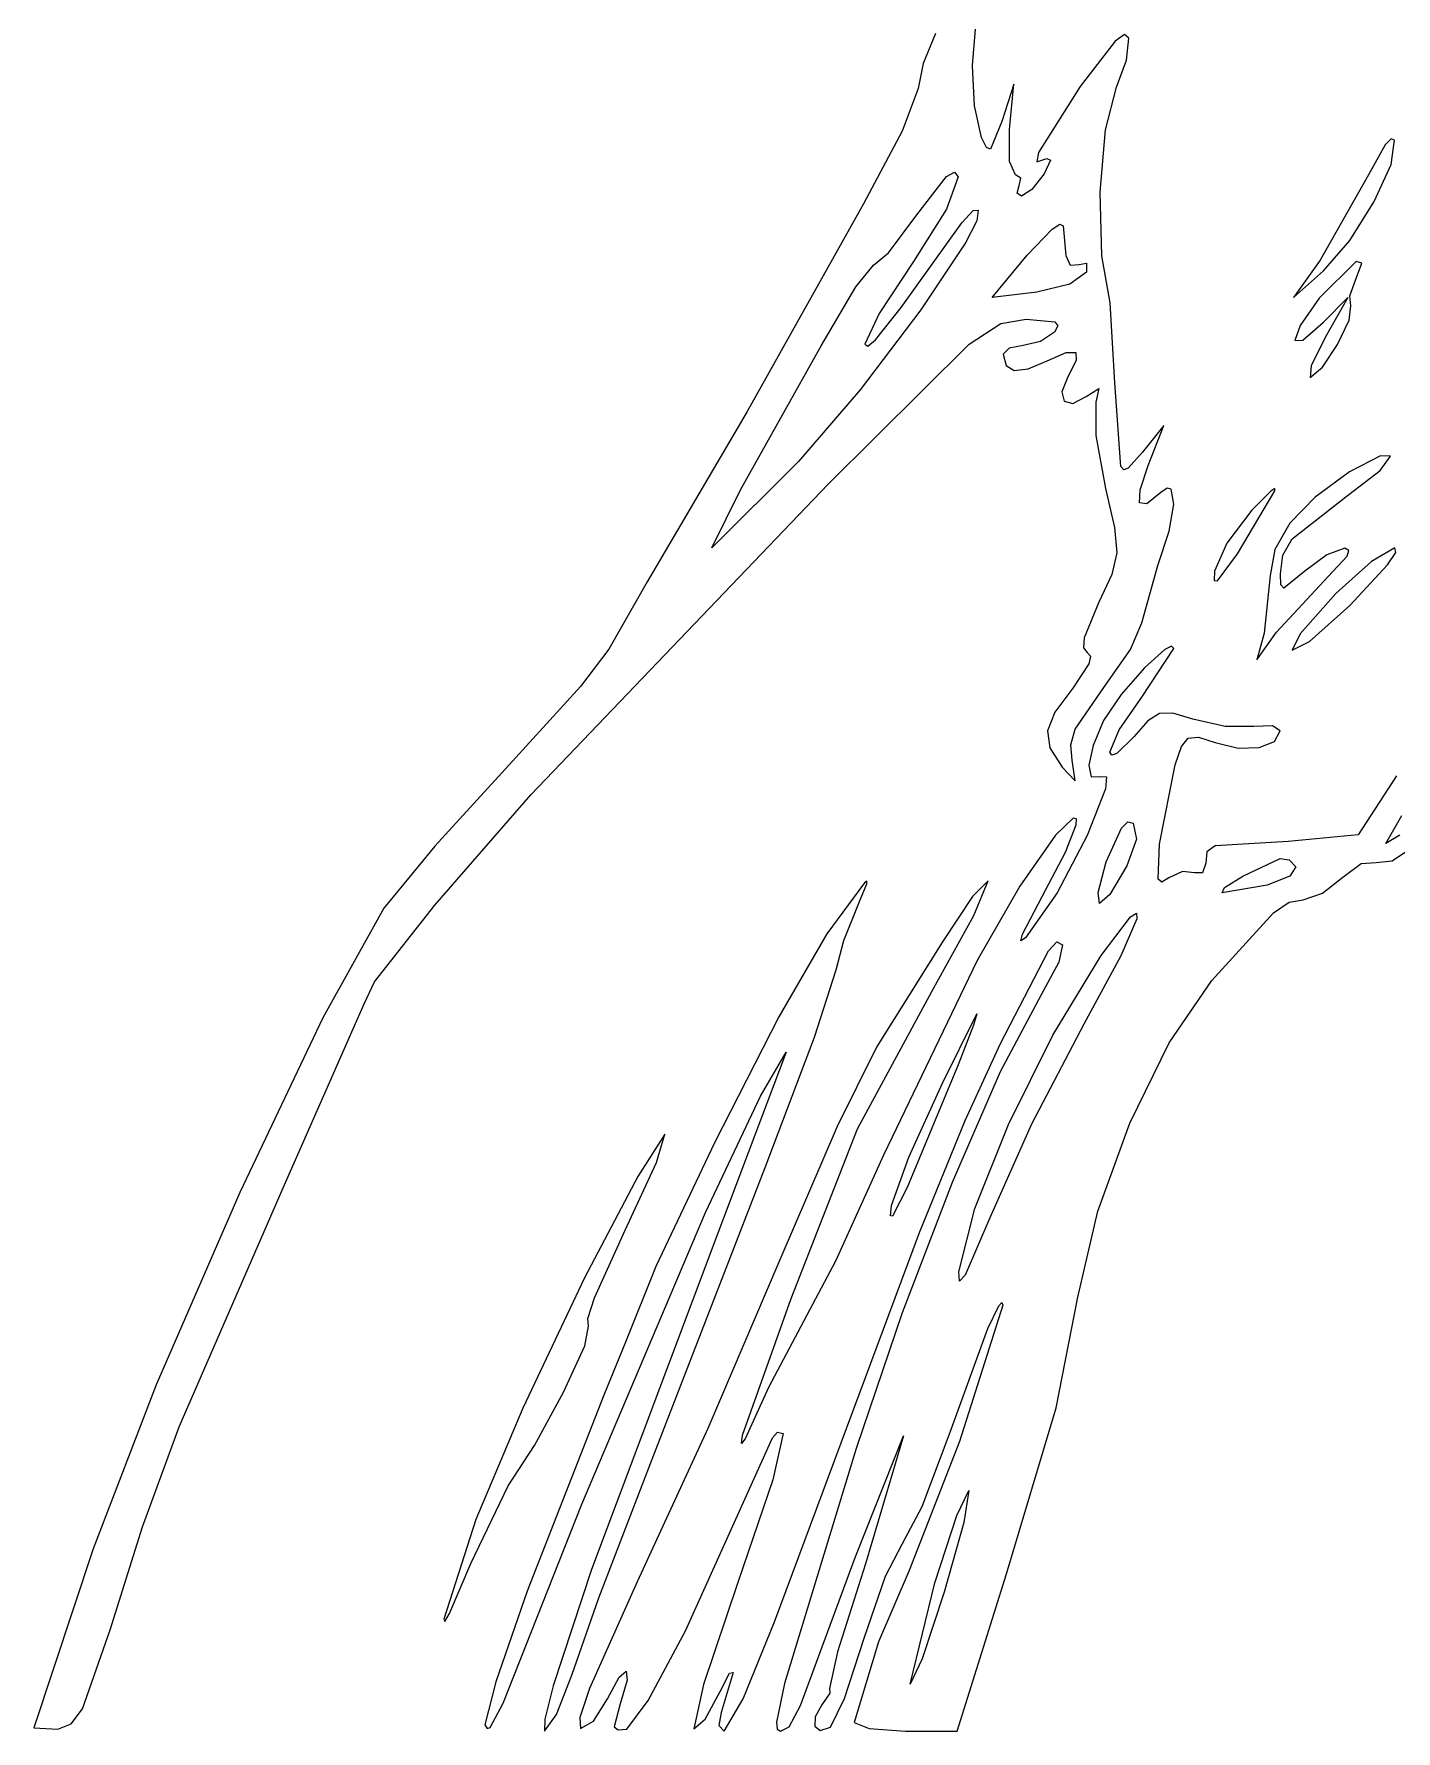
# Model space of a CAD drawing. Extents: x 11 to 198, y 0 to 191.
# Drawn here: x 10.6 to 55.7, y 0.4 to 56.5 of the extents above; entities that cross this region are included whole.
import ezdxf

# ---------------------------------------------------------------- set-up
doc = ezdxf.new("R2010")
doc.units = 0

msp = doc.modelspace()

# ---------------------------------------------------------------- linework, layer by layer
at = {"layer": 'Layer 1'}
for p, q in [((40.442117, 56.539608), (40.033821, 55.541996)), ((41.663258, 55.473998), (41.761132, 56.686127)), ((46.386382, 56.287725), (45.234606, 54.788065)), ((46.69982, 56.507825), (46.386382, 56.287725)), ((46.843627, 56.3798), (46.69982, 56.507825)), ((46.771792, 55.660044), (46.843627, 56.3798)), ((46.432993, 54.763018), (46.771792, 55.660044)), ((40.033821, 55.541996), (39.863914, 54.713982)), ((41.728897, 54.147768), (41.663258, 55.473998)), ((39.863914, 54.713982), (39.333777, 53.303267)), ((43.03433, 54.856857), (42.641335, 53.622134)), ((42.893924, 53.357551), (43.03433, 54.856857)), ((45.234606, 54.788065), (43.856259, 52.604061)), ((46.066209, 53.35033), (46.432993, 54.763018)), ((41.962943, 53.092967), (41.728897, 54.147768)), ((42.641335, 53.622134), (42.266553, 52.715539)), ((39.333777, 53.303267), (38.059102, 50.904332)), ((42.126439, 52.759774), (41.962943, 53.092967)), ((42.894498, 52.298599), (42.893924, 53.357551)), ((45.897697, 51.290536), (46.066209, 53.35033)), ((55.331289, 52.851579), (54.777251, 51.858244)), ((55.533299, 53.054228), (55.331289, 52.851579)), ((55.529627, 52.199309), (55.647202, 53.010417)), ((55.647202, 53.010417), (55.533299, 53.054228)), ((42.266553, 52.715539), (42.126439, 52.759774)), ((43.093244, 51.858244), (42.894498, 52.298599)), ((43.856259, 52.604061), (43.798563, 52.286908)), ((43.798563, 52.286908), (44.123356, 52.403639)), ((44.254545, 52.35081), (44.038336, 51.895286)), ((44.123356, 52.403639), (44.254545, 52.35081)), ((39.821933, 50.536738), (40.804773, 51.801006)), ((40.804773, 51.801006), (41.069511, 51.951499)), ((41.197062, 51.793686), (40.809668, 50.725033)), ((41.069511, 51.951499), (41.197062, 51.793686)), ((43.269368, 51.754615), (43.093244, 51.858244)), ((43.215305, 51.505466), (43.269368, 51.754615)), ((44.038336, 51.895286), (43.626115, 51.370793)), ((54.777251, 51.858244), (53.17705, 49.03602)), ((54.97172, 50.977401), (55.529627, 52.199309)), ((43.146072, 51.256317), (43.215305, 51.505466)), ((43.285861, 51.152688), (43.146072, 51.256317)), ((43.626115, 51.370793), (43.285861, 51.152688)), ((45.944886, 49.182456), (45.897697, 51.290536)), ((38.059102, 50.904332), (34.202885, 44.031511)), ((40.809668, 50.725033), (39.708692, 48.989101)), ((41.309113, 50.275373), (41.684144, 50.68093)), ((41.684144, 50.68093), (41.854287, 50.690902)), ((41.854287, 50.690902), (41.805098, 50.3395)), ((54.161797, 49.690208), (54.97172, 50.977401)), ((38.883235, 49.282435), (39.821933, 50.536738)), ((39.308994, 47.474625), (41.309113, 50.275373)), ((41.805098, 50.3395), (41.43054, 49.613639)), ((43.473891, 49.200767), (44.300803, 50.062251)), ((44.300803, 50.062251), (44.562421, 50.226293)), ((44.562421, 50.226293), (44.670514, 50.170201)), ((44.670514, 50.170201), (44.758709, 49.191595)), ((41.43054, 49.613639), (39.959473, 47.394103)), ((53.288175, 48.683242), (54.161797, 49.690208)), ((38.388244, 48.865275), (38.883235, 49.282435)), ((39.708692, 48.989101), (38.57257, 47.274732)), ((42.321718, 47.802708), (43.473891, 49.200767)), ((44.758709, 49.191595), (44.904141, 48.869465)), ((44.904141, 48.869465), (45.201445, 48.887853)), ((45.201445, 48.887853), (45.447199, 48.933582)), ((45.447199, 48.933582), (45.438159, 48.644084)), ((46.225207, 47.624908), (45.944886, 49.182456)), ((53.17705, 49.03602), (52.299691, 47.801297)), ((54.370851, 48.991349), (53.146711, 47.776955)), ((54.352506, 48.376678), (54.562663, 48.935385)), ((54.562663, 48.935385), (54.370851, 48.991349)), ((37.805322, 48.156897), (38.388244, 48.865275)), ((45.438159, 48.644084), (44.892103, 48.245885)), ((52.299691, 47.801297), (53.288175, 48.683242)), ((54.161654, 47.853067), (54.352506, 48.376678)), ((36.655398, 46.201802), (37.805322, 48.156897)), ((43.799153, 47.978392), (42.321718, 47.802708)), ((44.892103, 48.245885), (43.799153, 47.978392)), ((53.146711, 47.776955), (52.515233, 46.871947)), ((53.292761, 46.984263), (54.092862, 47.801297)), ((54.092862, 47.801297), (53.340386, 46.47838)), ((54.198342, 47.519427), (54.161654, 47.853067)), ((39.959473, 47.394103), (37.949382, 44.743428)), ((38.57257, 47.274732), (38.100024, 46.25754)), ((38.455139, 46.400283), (39.308994, 47.474625)), ((46.378665, 44.979073), (46.225207, 47.624908)), ((54.141793, 47.049003), (54.198342, 47.519427)), ((41.552574, 46.252822), (42.603092, 46.94199)), ((42.603092, 46.94199), (43.447433, 47.086216)), ((43.447433, 47.086216), (44.39107, 47.000535)), ((44.37665, 46.654769), (43.923771, 46.343266)), ((44.490173, 46.866397), (44.37665, 46.654769)), ((44.39107, 47.000535), (44.490173, 46.866397)), ((52.515233, 46.871947), (52.339599, 46.381277)), ((52.604034, 46.390273), (53.292761, 46.984263)), ((53.756003, 46.247619), (54.141793, 47.049003)), ((33.980635, 41.435065), (36.655398, 46.201802)), ((36.888584, 41.618157), (41.552574, 46.252822)), ((38.100024, 46.25754), (38.195412, 46.192469)), ((38.195412, 46.192469), (38.455139, 46.400283)), ((42.880739, 46.127454), (42.686138, 45.919932)), ((43.348655, 46.213796), (42.880739, 46.127454)), ((43.923771, 46.343266), (43.348655, 46.213796)), ((52.339599, 46.381277), (52.604034, 46.390273)), ((53.340386, 46.47838), (52.886493, 45.544003)), ((53.25492, 45.491147), (53.756003, 46.247619)), ((42.686138, 45.919932), (42.777645, 45.546037)), ((42.777645, 45.546037), (43.051484, 45.385958)), ((43.506628, 45.439862), (44.142053, 45.707912)), ((44.142053, 45.707912), (44.766723, 45.978002)), ((44.766723, 45.978002), (45.085469, 45.98083)), ((45.102193, 45.71332), (44.820798, 45.172395)), ((45.085469, 45.98083), (45.102193, 45.71332)), ((52.886493, 45.544003), (52.852494, 45.155462)), ((43.051484, 45.385958), (43.506628, 45.439862)), ((44.820798, 45.172395), (44.624874, 44.682095)), ((46.5775, 42.20906), (46.378665, 44.979073)), ((52.852494, 45.155462), (53.25492, 45.491147)), ((37.949382, 44.743428), (35.908567, 42.372749)), ((44.624874, 44.682095), (44.701206, 44.367047)), ((44.98947, 44.291779), (45.42934, 44.520814)), ((45.42934, 44.520814), (45.85038, 44.783722)), ((45.85038, 44.783722), (45.752837, 44.338075)), ((34.202885, 44.031511), (30.892769, 38.392002)), ((44.701206, 44.367047), (44.98947, 44.291779)), ((45.752837, 44.338075), (45.746928, 43.232557)), ((48.008147, 43.567961), (47.295183, 42.686016)), ((47.481802, 42.245044), (48.008147, 43.567961)), ((45.746928, 43.232557), (46.07069, 41.474576)), ((35.908567, 42.372749), (33.030251, 39.511014)), ((46.680342, 42.093804), (46.5775, 42.20906)), ((46.826787, 42.15352), (46.680342, 42.093804)), ((47.295183, 42.686016), (46.826787, 42.15352)), ((47.214457, 41.432822), (47.481802, 42.245044)), ((55.177406, 42.562963), (54.151423, 42.025968)), ((55.165489, 42.077761), (55.514513, 42.54367)), ((55.514513, 42.54367), (55.177406, 42.562963)), ((27.04158, 31.344556), (36.888584, 41.618157)), ((54.151423, 42.025968), (53.009519, 41.197227)), ((54.133079, 41.274904), (55.165489, 42.077761)), ((33.030251, 39.511014), (33.980635, 41.435065)), ((46.07069, 41.474576), (46.371709, 40.185707)), ((47.201211, 41.001633), (47.214457, 41.432822)), ((47.907252, 41.34546), (47.434624, 40.967254)), ((48.108055, 41.484795), (47.907252, 41.34546)), ((48.245721, 41.452539), (48.108055, 41.484795)), ((48.335613, 40.964107), (48.245721, 41.452539)), ((50.447254, 39.321572), (51.684226, 41.396965)), ((51.542382, 41.393757), (50.913274, 40.756673)), ((51.675132, 41.477411), (51.542382, 41.393757)), ((51.684226, 41.396965), (51.675132, 41.477411)), ((53.009519, 41.197227), (52.17741, 40.331046)), ((52.256476, 39.814315), (54.133079, 41.274904)), ((47.434624, 40.967254), (47.201211, 41.001633)), ((48.184867, 40.061866), (48.335613, 40.964107)), ((50.913274, 40.756673), (50.087817, 39.665178)), ((46.371709, 40.185707), (46.447633, 39.345605)), ((47.801419, 38.927519), (48.184867, 40.061866)), ((52.17741, 40.331046), (51.675963, 39.454812)), ((46.447633, 39.345605), (46.279347, 38.631511)), ((50.087817, 39.665178), (49.678551, 38.745133)), ((49.780592, 38.417402), (50.447254, 39.321572)), ((51.675963, 39.454812), (51.526049, 38.595908)), ((51.942228, 39.275347), (52.256476, 39.814315)), ((53.997612, 39.499725), (53.400182, 39.282502)), ((54.130328, 39.429379), (53.997612, 39.499725)), ((54.076149, 39.239375), (54.130328, 39.429379)), ((55.651788, 39.511014), (54.882732, 39.066602)), ((55.410135, 38.950053), (55.680484, 39.360328)), ((55.680484, 39.360328), (55.651788, 39.511014)), ((47.272252, 37.03169), (47.801419, 38.927519)), ((51.863658, 38.65588), (51.942228, 39.275347)), ((53.400182, 39.282502), (52.674694, 38.744075)), ((53.445867, 38.566275), (54.076149, 39.239375)), ((54.882732, 39.066602), (53.695634, 37.998302)), ((54.167298, 37.601427), (55.410135, 38.950053)), ((30.892769, 38.392002), (29.627355, 36.164209)), ((46.279347, 38.631511), (45.847734, 37.720666)), ((49.678551, 38.745133), (49.668684, 38.434556)), ((49.668684, 38.434556), (49.780592, 38.417402)), ((51.526049, 38.595908), (51.325318, 36.68879)), ((51.735952, 36.725479), (53.445867, 38.566275)), ((51.879356, 38.295556), (51.863658, 38.65588)), ((51.976811, 38.185495), (51.879356, 38.295556)), ((52.674694, 38.744075), (51.976811, 38.185495)), ((45.847734, 37.720666), (45.362356, 36.538551)), ((53.695634, 37.998302), (52.516446, 36.673235)), ((52.82613, 36.412686), (54.167298, 37.601427)), ((45.362356, 36.538551), (45.341669, 36.209514)), ((46.902849, 36.14538), (47.272252, 37.03169)), ((51.084018, 35.806845), (51.735952, 36.725479)), ((51.325318, 36.68879), (51.084018, 35.806845)), ((52.516446, 36.673235), (52.251228, 36.123992)), ((29.627355, 36.164209), (28.684952, 34.927369)), ((45.341669, 36.209514), (45.468851, 36.055201)), ((45.468851, 36.055201), (45.572606, 35.925307)), ((46.014598, 34.897383), (46.902849, 36.14538)), ((47.272252, 34.572122), (48.330586, 36.183612)), ((48.04068, 36.149778), (47.363622, 35.542791)), ((48.252089, 36.256881), (48.04068, 36.149778)), ((48.330586, 36.183612), (48.252089, 36.256881)), ((52.251228, 36.123992), (52.82613, 36.412686)), ((45.521282, 35.671158), (44.984487, 34.866692)), ((45.572606, 35.925307), (45.521282, 35.671158)), ((47.363622, 35.542791), (46.588403, 34.659313)), ((28.684952, 34.927369), (26.427306, 32.455454)), ((44.984487, 34.866692), (44.392095, 34.076237)), ((45.064876, 33.517492), (46.014598, 34.897383)), ((46.588403, 34.659313), (46.004015, 33.79601)), ((46.525289, 33.487903), (47.272252, 34.572122)), ((44.392095, 34.076237), (44.146639, 33.457696)), ((46.004015, 33.79601), (45.659472, 32.977428)), ((47.472806, 33.79202), (47.009432, 33.263668)), ((47.857334, 34.03634), (47.472806, 33.79202)), ((48.305627, 34.038964), (47.857334, 34.03634)), ((48.960295, 33.842224), (48.305627, 34.038964)), ((50.034063, 33.604276), (48.960295, 33.842224)), ((44.146639, 33.457696), (44.231912, 32.891543)), ((44.922943, 32.992581), (45.064876, 33.517492)), ((46.215682, 32.757432), (46.525289, 33.487903)), ((47.009432, 33.263668), (46.449574, 32.708793)), ((48.58721, 32.934262), (48.811158, 33.220629)), ((48.811158, 33.220629), (49.150067, 33.246118)), ((49.150067, 33.246118), (49.705009, 33.066818)), ((50.988768, 33.602335), (50.034063, 33.604276)), ((51.602955, 33.627427), (50.988768, 33.602335)), ((51.858366, 33.453816), (51.602955, 33.627427)), ((51.664432, 33.101446), (51.858366, 33.453816)), ((44.231912, 32.891543), (44.631709, 32.258251)), ((44.961556, 32.482618), (44.922943, 32.992581)), ((45.659472, 32.977428), (45.522561, 32.316768)), ((46.278884, 32.649355), (46.215682, 32.757432)), ((46.449574, 32.708793), (46.278884, 32.649355)), ((48.377153, 32.330923), (48.58721, 32.934262)), ((49.705009, 33.066818), (50.469055, 32.886582)), ((50.469055, 32.886582), (51.161762, 32.905246)), ((51.161762, 32.905246), (51.664432, 33.101446)), ((26.427306, 32.455454), (23.860581, 29.644739)), ((44.631709, 32.258251), (45.061877, 31.798802)), ((45.061877, 31.798802), (44.961556, 32.482618)), ((45.522561, 32.316768), (45.600095, 31.93412)), ((47.863861, 29.704138), (48.377153, 32.330923)), ((46.065906, 31.538435), (45.468145, 29.994254)), ((45.600095, 31.93412), (45.898887, 31.94957)), ((45.898887, 31.94957), (46.100492, 31.934087)), ((46.100492, 31.934087), (46.065906, 31.538435)), ((55.707659, 31.972413), (54.438232, 30.011408)), ((23.862609, 27.692951), (27.04158, 31.344556)), ((44.997363, 30.569299), (44.412281, 30.002941)), ((44.750815, 29.438237), (45.101697, 30.342005)), ((45.108028, 30.547535), (44.997363, 30.569299)), ((45.101697, 30.342005), (45.108028, 30.547535)), ((46.596638, 30.237891), (46.81035, 30.445292)), ((46.81035, 30.445292), (46.992146, 30.407225)), ((46.992146, 30.407225), (47.099744, 29.876118)), ((55.35519, 29.724555), (55.87933, 30.66052)), ((44.412281, 30.002941), (43.231968, 28.316067)), ((45.468145, 29.994254), (44.465572, 28.09229)), ((46.098207, 29.122407), (46.596638, 30.237891)), ((47.099744, 29.876118), (46.775541, 28.990468)), ((52.119069, 29.797977), (49.706244, 29.655058)), ((54.438232, 30.011408), (52.119069, 29.797977)), ((55.819005, 30.005411), (55.35519, 29.724555)), ((23.860581, 29.644739), (22.17492, 27.593115)), ((43.97025, 27.975173), (44.750815, 29.438237)), ((47.812576, 28.55126), (47.863861, 29.704138)), ((49.422599, 29.458599), (49.38892, 29.083249)), ((49.706244, 29.655058), (49.422599, 29.458599)), ((50.623643, 28.652507), (51.858586, 29.231284)), ((51.858586, 29.231284), (52.156524, 29.192109)), ((55.562755, 29.156406), (56.268091, 29.63323)), ((45.824578, 28.11268), (46.098207, 29.122407)), ((46.775541, 28.990468), (46.210374, 28.037648)), ((48.618894, 28.803893), (48.170072, 28.587949)), ((49.02062, 28.76081), (48.618894, 28.803893)), ((49.280705, 28.761692), (49.02062, 28.76081)), ((49.38892, 29.083249), (49.280705, 28.761692)), ((50.012207, 28.267472), (50.623643, 28.652507)), ((52.156524, 29.192109), (52.369894, 28.956249)), ((52.369894, 28.956249), (52.173573, 28.64457)), ((53.934112, 28.61229), (54.542477, 29.063582)), ((54.542477, 29.063582), (55.03231, 29.104769)), ((55.03231, 29.104769), (55.562755, 29.156406)), ((38.087544, 28.423642), (36.842018, 26.737275)), ((37.923635, 27.805487), (38.168524, 28.389566)), ((38.170423, 28.476988), (38.087544, 28.423642)), ((38.168524, 28.389566), (38.170423, 28.476988)), ((42.181313, 28.49164), (41.665595, 27.969661)), ((41.705415, 27.344318), (42.181313, 28.49164)), ((43.231968, 28.316067), (41.821435, 25.860975)), ((44.465572, 28.09229), (43.418152, 26.607806)), ((45.877676, 27.748073), (45.824578, 28.11268)), ((47.933264, 28.446143), (47.812576, 28.55126)), ((48.170072, 28.587949), (47.933264, 28.446143)), ((51.420569, 28.349824), (49.929244, 28.093178)), ((49.929244, 28.093178), (50.012207, 28.267472)), ((52.173573, 28.64457), (51.420569, 28.349824)), ((52.6119, 27.86934), (53.260173, 28.087621)), ((53.260173, 28.087621), (53.934112, 28.61229)), ((22.17492, 27.593115), (20.148353, 23.960279)), ((21.8613, 25.150127), (23.862609, 27.692951)), ((37.406683, 26.521419), (37.923635, 27.805487)), ((41.665595, 27.969661), (40.670717, 26.469517)), ((43.318889, 26.729514), (43.97025, 27.975173)), ((46.210374, 28.037648), (45.877676, 27.748073)), ((51.63691, 27.439171), (52.157114, 27.791657)), ((52.157114, 27.791657), (52.6119, 27.86934)), ((40.316175, 24.830158), (41.705415, 27.344318)), ((45.922523, 26.018314), (46.89855, 27.296875)), ((47.103183, 27.240646), (46.575582, 26.00616)), ((46.89855, 27.296875), (47.094843, 27.425826)), ((47.094843, 27.425826), (47.103183, 27.240646)), ((49.591415, 25.193166), (51.63691, 27.439171)), ((36.842018, 26.737275), (35.255944, 23.991913)), ((37.154579, 25.545591), (37.406683, 26.521419)), ((40.670717, 26.469517), (38.487021, 22.98407)), ((43.265648, 26.505743), (43.318889, 26.729514)), ((43.418152, 26.607806), (43.265648, 26.505743)), ((44.177904, 26.171375), (44.458765, 26.479731)), ((44.458765, 26.479731), (44.651817, 26.373914)), ((41.821435, 25.860975), (38.722324, 19.413957)), ((42.593005, 23.106837), (44.177904, 26.171375)), ((44.330276, 23.389021), (45.922523, 26.018314)), ((44.651817, 26.373914), (44.524905, 25.804398)), ((46.575582, 26.00616), (45.354904, 23.749951)), ((36.437249, 23.313521), (37.154579, 25.545591)), ((44.524905, 25.804398), (43.93603, 24.71868)), ((21.519458, 24.422699), (21.8613, 25.150127)), ((37.862957, 20.284613), (40.316175, 24.830158)), ((43.93603, 24.71868), (42.586627, 22.167224)), ((48.181306, 23.134227), (49.591415, 25.193166)), ((18.836581, 18.334103), (21.519458, 24.422699)), ((20.148353, 23.960279), (17.399805, 18.1821)), ((35.255944, 23.991913), (33.119901, 19.82071)), ((40.668953, 21.799089), (41.811293, 24.086457)), ((41.699291, 23.714855), (41.188595, 22.398459)), ((41.811293, 24.086457), (41.699291, 23.714855)), ((45.354904, 23.749951), (43.620294, 20.437145)), ((34.80155, 19.008968), (36.437249, 23.313521)), ((41.425067, 20.561637), (42.593005, 23.106837)), ((42.862747, 20.428767), (44.330276, 23.389021)), ((46.876964, 20.476833), (48.181306, 23.134227)), ((35.498992, 22.827084), (33.201701, 16.738489)), ((34.640099, 21.371081), (35.498992, 22.827084)), ((38.487021, 22.98407), (37.18871, 20.364385)), ((41.188595, 22.398459), (39.506903, 18.344334)), ((42.586627, 22.167224), (40.992319, 18.508288)), ((32.828903, 17.513189), (34.640099, 21.371081)), ((39.561142, 19.343401), (40.668953, 21.799089)), ((37.18871, 20.364385), (35.258044, 15.874888)), ((35.663034, 14.664859), (37.862957, 20.284613)), ((39.915684, 16.849658), (41.425067, 20.561637)), ((41.749033, 17.647173), (42.862747, 20.428767)), ((43.620294, 20.437145), (42.234935, 17.338917)), ((45.820802, 17.557435), (46.876964, 20.476833)), ((31.478381, 20.108224), (30.581002, 18.712458)), ((33.119901, 19.82071), (31.177864, 15.730734)), ((31.206742, 19.175567), (31.478381, 20.108224)), ((30.162519, 16.933222), (31.206742, 19.175567)), ((38.722324, 19.413957), (37.125475, 15.899759)), ((38.987261, 17.744964), (39.561142, 19.343401)), ((30.581002, 18.712458), (28.81526, 15.356657)), ((31.061397, 9.348495), (34.80155, 19.008968)), ((17.399805, 18.1821), (14.632603, 11.808146)), ((15.393071, 10.422439), (18.836581, 18.334103)), ((39.506903, 18.344334), (39.018746, 17.396684)), ((40.992319, 18.508288), (39.339868, 14.200196)), ((28.73271, 7.862241), (32.828903, 17.513189)), ((38.946217, 17.409197), (38.987261, 17.744964)), ((41.218229, 15.55386), (41.749033, 17.647173)), ((45.155231, 14.712484), (45.820802, 17.557435)), ((29.149914, 14.690877), (30.162519, 16.933222)), ((39.018746, 17.396684), (38.946217, 17.409197)), ((42.234935, 17.338917), (41.419797, 15.443352)), ((33.201701, 16.738489), (29.049593, 5.702093)), ((35.107408, 3.968631), (39.915684, 16.849658)), ((31.177864, 15.730734), (30.173808, 13.229053)), ((35.258044, 15.874888), (32.897298, 10.364937)), ((37.125475, 15.899759), (36.183734, 14.122287)), ((28.81526, 15.356657), (26.77563, 11.044784)), ((41.240118, 15.244011), (41.218229, 15.55386)), ((41.419797, 15.443352), (41.240118, 15.244011)), ((28.930271, 14.008748), (29.149914, 14.690877)), ((34.051059, 10.147184), (35.663034, 14.664859)), ((44.438034, 11.056117), (45.155231, 14.712484)), ((36.183734, 14.122287), (34.91585, 11.719163)), ((39.339868, 14.200196), (37.816038, 9.701273)), ((42.675555, 14.447195), (41.231061, 9.93737)), ((42.171964, 13.671657), (42.533363, 14.430918)), ((42.533363, 14.430918), (42.633952, 14.536963)), ((42.633952, 14.536963), (42.675555, 14.447195)), ((28.824608, 13.101011), (28.954607, 13.75822)), ((28.954607, 13.75822), (28.930271, 14.008748)), ((40.925423, 10.246315), (42.171964, 13.671657)), ((28.117818, 11.56469), (28.824608, 13.101011)), ((30.173808, 13.229053), (29.459785, 11.465163)), ((14.632603, 11.808146), (12.550077, 6.387982)), ((29.459785, 11.465163), (26.921195, 4.988115)), ((27.163112, 9.802217), (28.117818, 11.56469)), ((34.91585, 11.719163), (34.135312, 10.020129)), ((26.77563, 11.044784), (25.220452, 7.349655)), ((42.789502, 5.556132), (44.438034, 11.056117)), ((14.181483, 7.112257), (15.393071, 10.422439)), ((32.897298, 10.364937), (30.565391, 5.291548)), ((34.010968, 9.874375), (34.051059, 10.147184)), ((35.039675, 10.054051), (35.204334, 10.244066)), ((35.401272, 10.205746), (35.048979, 8.671867)), ((35.204334, 10.244066), (35.401272, 10.205746)), ((37.780407, 6.093412), (39.382372, 10.123901)), ((39.382372, 10.123901), (38.120838, 5.882804)), ((39.996206, 7.782381), (40.925423, 10.246315)), ((26.289369, 8.46655), (27.163112, 9.802217)), ((32.162682, 3.67362), (35.039675, 10.054051)), ((34.135312, 10.020129), (34.010968, 9.874375)), ((37.816038, 9.701273), (35.441621, 1.924723)), ((41.231061, 9.93737), (39.568286, 5.666198)), ((29.294685, 4.762381), (31.061397, 9.348495)), ((25.057821, 5.896209), (26.289369, 8.46655)), ((35.048979, 8.671867), (33.893146, 5.266854)), ((41.150804, 7.482167), (41.548782, 8.310622)), ((41.548782, 8.310622), (41.375524, 7.257315)), ((25.220452, 7.349655), (24.15568, 4.057663)), ((26.123872, 1.279801), (28.73271, 7.862241)), ((39.341097, 6.542146), (39.996206, 7.782381)), ((40.422362, 5.262267), (41.150804, 7.482167)), ((13.10288, 3.704047), (14.181483, 7.112257)), ((41.375524, 7.257315), (40.731042, 4.953587)), ((12.550077, 6.387982), (10.58334, 0.454256)), ((38.781723, 5.47464), (39.341097, 6.542146)), ((24.350402, 4.242171), (25.057821, 5.896209)), ((29.049593, 5.702093), (27.784454, 1.846638)), ((35.972817, 1.198309), (37.780407, 6.093412)), ((38.120838, 5.882804), (37.201057, 2.973708)), ((39.568286, 5.666198), (38.551007, 3.304923)), ((30.565391, 5.291548), (28.978508, 1.764253)), ((33.893146, 5.266854), (32.754379, 1.890503)), ((38.082385, 3.426058), (38.781723, 5.47464)), ((39.604975, 1.905232), (40.422362, 5.262267)), ((41.155434, 0.352656), (42.789502, 5.556132)), ((26.921195, 4.988115), (25.884535, 1.982871)), ((28.395454, 2.204741), (29.294685, 4.762381)), ((40.731042, 4.953587), (39.996162, 2.740302)), ((24.15568, 4.057663), (24.190264, 3.977907)), ((24.190264, 3.977907), (24.350402, 4.242171)), ((34.07271, 1.414782), (35.107408, 3.968631)), ((12.190111, 1.093578), (13.10288, 3.704047)), ((30.926757, 1.361193), (32.162682, 3.67362)), ((37.424145, 1.427482), (38.082385, 3.426058)), ((37.201057, 2.973708), (36.932682, 1.763768)), ((38.551007, 3.304923), (37.747246, 0.636995)), ((29.964886, 2.141819), (30.198855, 2.338399)), ((30.198855, 2.338399), (30.228036, 2.035909)), ((33.308593, 1.660757), (33.623552, 2.270875)), ((33.736998, 2.286938), (33.339638, 0.970018)), ((33.623552, 2.270875), (33.736998, 2.286938)), ((39.996162, 2.740302), (39.604975, 1.905232)), ((25.884535, 1.982871), (25.519255, 0.561853)), ((27.784454, 1.846638), (27.497773, 0.745729)), ((27.89107, 0.89664), (28.395454, 2.204741)), ((28.978508, 1.764253), (28.657414, 0.797184)), ((29.58361, 1.422984), (29.964886, 2.141819)), ((30.228036, 2.035909), (29.994949, 1.257532)), ((32.754379, 1.890503), (32.443229, 0.426034)), ((35.441621, 1.924723), (35.170418, 0.650037)), ((36.932682, 1.763768), (36.939693, 1.605812)), ((25.694679, 0.468703), (26.123872, 1.279801)), ((29.120236, 0.68365), (29.58361, 1.422984)), ((29.994949, 1.257532), (29.802774, 0.494296)), ((30.216494, 0.414745), (30.926757, 1.361193)), ((32.812014, 0.746136), (33.308593, 1.660757)), ((33.437004, 0.352656), (34.07271, 1.414782)), ((35.591491, 0.490377), (35.972817, 1.198309)), ((36.681856, 1.226134), (36.450803, 0.823808)), ((36.939693, 1.605812), (36.681856, 1.226134)), ((36.963021, 0.480362), (37.424145, 1.427482)), ((11.372857, 0.416156), (11.812093, 0.594133)), ((11.812093, 0.594133), (12.190111, 1.093578)), ((25.519255, 0.561853), (25.590701, 0.437365)), ((27.496223, 0.352656), (27.89107, 0.89664)), ((27.497773, 0.745729), (27.496223, 0.352656)), ((28.657414, 0.797184), (28.679088, 0.432737)), ((28.679088, 0.432737), (29.120236, 0.68365)), ((32.443229, 0.426034), (32.812014, 0.746136)), ((33.339638, 0.970018), (33.261586, 0.532088)), ((35.170418, 0.650037), (35.196346, 0.415047)), ((36.450803, 0.823808), (36.439983, 0.51392)), ((37.747246, 0.636995), (38.247882, 0.43622)), ((10.58334, 0.454256), (11.372857, 0.416156)), ((25.590701, 0.437365), (25.694679, 0.468703)), ((29.802774, 0.494296), (29.928175, 0.390855)), ((29.928175, 0.390855), (30.216494, 0.414745)), ((33.261586, 0.532088), (33.437004, 0.352656)), ((35.196346, 0.415047), (35.304258, 0.352656)), ((35.304258, 0.352656), (35.591491, 0.490377)), ((36.439983, 0.51392), (36.62039, 0.373696)), ((36.62039, 0.373696), (36.963021, 0.480362)), ((38.247882, 0.43622), (39.451517, 0.352656)), ((39.451517, 0.352656), (41.155434, 0.352656))]:
    msp.add_line(p, q, dxfattribs=at)

doc.saveas('drawing.dxf')
